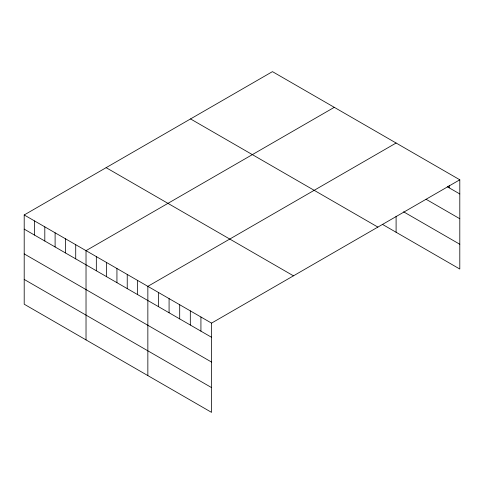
<?xml version="1.0" encoding="UTF-8"?>
<svg xmlns="http://www.w3.org/2000/svg" width="484" height="484" viewBox="0 0 484 484"><rect width="100%" height="100%" fill="white"/><g stroke="black" fill="none" stroke-linecap="round" stroke-linejoin="round"><path stroke-width="0.73" d="M459.8 179.794L211.544 323.124L211.544 412.368L24.2 304.206L24.2 214.963L272.456 71.632L459.8 179.794L459.8 269.037L382.578 224.455M334.281 107.327L86.025 250.658L86.025 339.901M396.1 143.022L147.85 286.346L147.85 375.59M447.313 186.751L459.8 193.963M426.077 199.269L459.8 218.738M403.596 211.817L459.8 244.263M190.533 118.931L377.877 227.093M106.123 167.664L293.467 275.826M24.2 214.963L211.544 323.124M24.2 229.126L211.544 337.287M24.2 253.9L211.544 362.062M24.2 279.431L211.544 387.593M449.182 185.596L449.182 187.828M396.1 216.233L396.1 232.266M200.927 316.996L200.927 331.159M190.315 310.867L190.315 325.03M179.697 304.738L179.697 318.902M169.079 298.61L169.079 312.773M158.462 292.475L158.462 306.644M137.547 280.399L137.547 294.562M127.238 274.452L127.238 288.615M116.934 268.499L116.934 282.668M106.631 262.552L106.631 276.715M96.328 256.605L96.328 270.768M75.722 244.704L75.722 258.873M65.419 238.757L65.419 252.92M55.109 232.81L55.109 246.973M44.806 226.857L44.806 241.026M34.503 220.91L34.503 235.073"/></g></svg>
